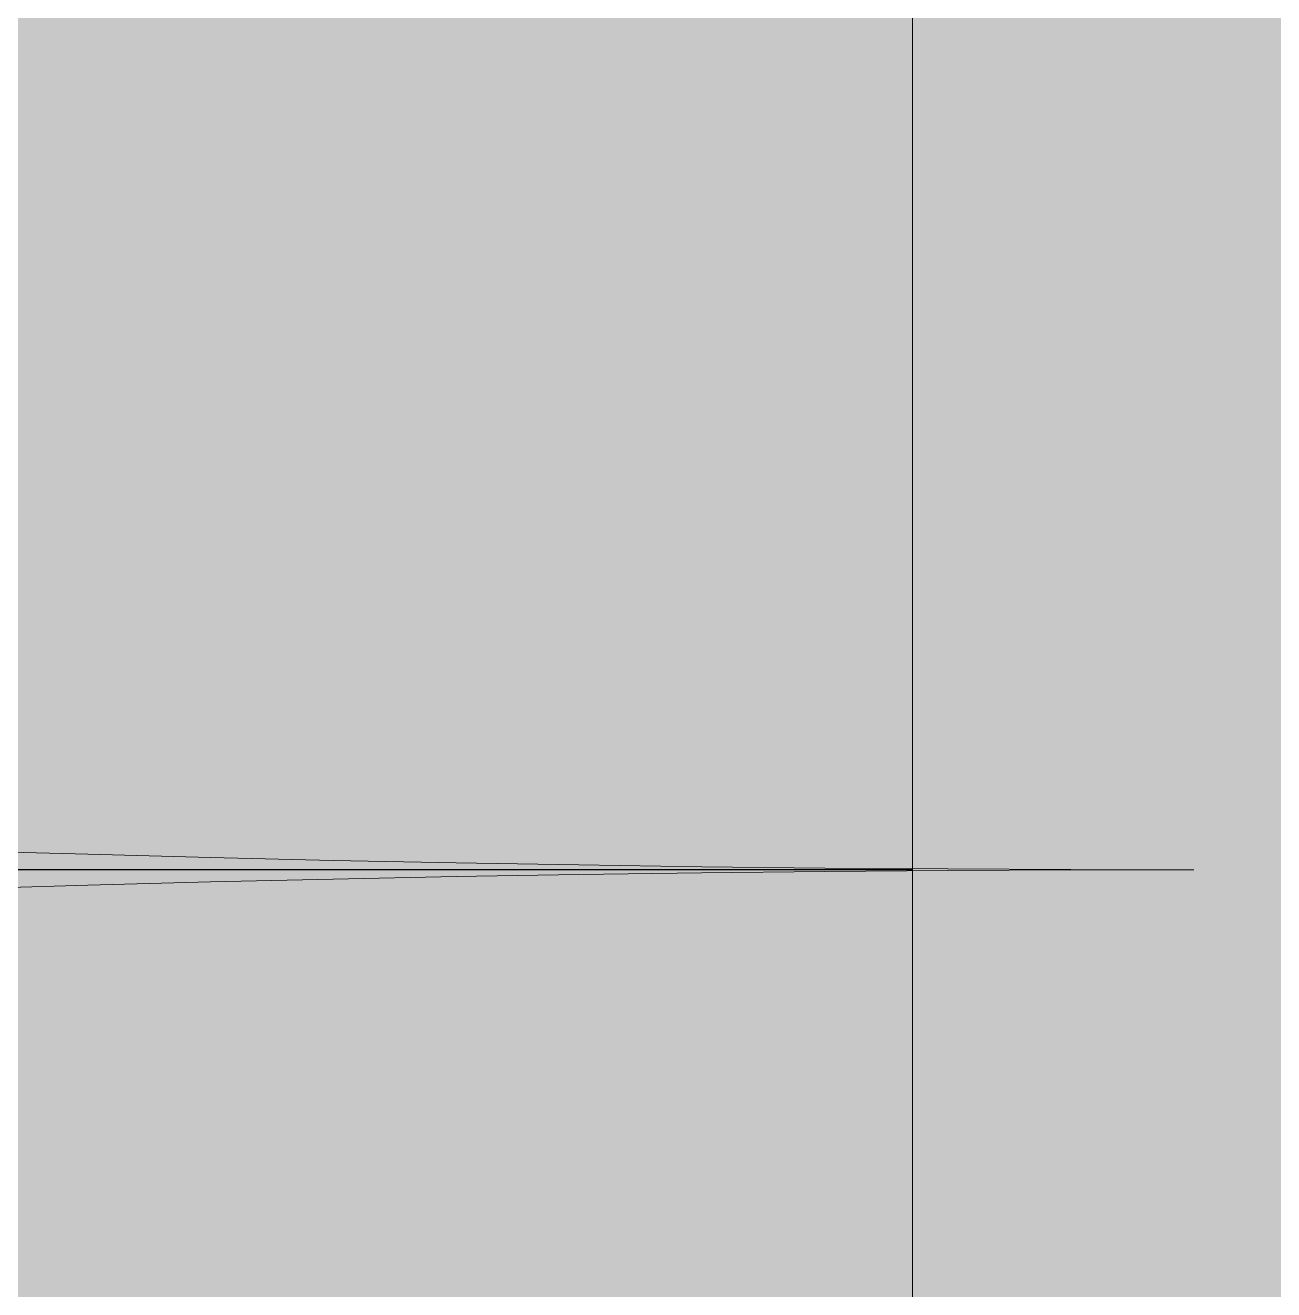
# Model space of a CAD drawing. Header units: inches. Extents: x 20139 to 37433, y -23296 to -20170.
# Drawn here: x 31316.936 to 31318.045, y -22615.801 to -22614.678 of the extents above; entities that cross this region are included whole.
import ezdxf

# ---------------------------------------------------------------- set-up
doc = ezdxf.new("R2010")
doc.units = ezdxf.units.IN
doc.header["$MEASUREMENT"] = 0
for name, color, linetype, lineweight in [('A-DOOR', 31, 'Continuous', 9), ('L-SITE-WALL', 31, 'Continuous', 9), ('S-BEAM', 12, 'Continuous', 9)]:
    doc.layers.add(name, color=color, linetype=linetype, lineweight=lineweight)

# ---------------------------------------------------------------- blocks, each defined once
blk = doc.blocks.new('Door_Single_Storefront - one-V103-Level 1')
at = {"layer": 'A-DOOR'}
h = blk.add_hatch(color=256, dxfattribs=at)
h.paths.add_polyline_path([(-17.5937, -2), (17.5937, -2), (17.5937, -0.25), (-17.5937, -0.25)], flags=0)
h.paths.add_polyline_path([(13.5938, -1.5), (-13.5937, -1.5), (-13.5937, -0.75), (13.5938, -0.75)], flags=0)
for p, q in [((17.5937, -0.25), (-17.5937, -0.25)), ((17.5937, -2), (17.5937, -0.25))]:
    blk.add_line(p, q, dxfattribs=at)
blk.add_arc((-17.5937, 0), 35.1875, 270, 0, dxfattribs=at)
blk = doc.blocks.new('Door_Single_Storefront - one-827453-Level 1')
at = {"layer": 'A-DOOR'}
h = blk.add_hatch(color=256, dxfattribs=at)
h.paths.add_polyline_path([(17.59375, 2), (-17.59375, 2), (-17.59375, 0.25), (17.59375, 0.25)], flags=0)
h.paths.add_polyline_path([(13.59375, 1.5), (13.59375, 0.75), (-13.59375, 0.75), (-13.59375, 1.5)], flags=0)
for p, q in [((17.59375, 2), (17.59375, 0.25)), ((17.59375, 0.25), (-17.59375, 0.25))]:
    blk.add_line(p, q, dxfattribs=at)
blk.add_arc((-17.59375, 0), 35.1875, 360, 90, dxfattribs=at)
blk = doc.blocks.new('Dimension Lumber - 2x8-V119-Level 1')
at = {"layer": 'S-BEAM'}
h = blk.add_hatch(color=256, dxfattribs=at)
h.paths.add_polyline_path([(22059.2652, -22640.3028), (22061.6402, -22640.3028), (22061.6402, -22638.8028), (22059.2652, -22638.8028)], flags=0)
h.paths.add_polyline_path([(22009.3736, -22640.3028), (22057.5152, -22640.3028), (22057.5152, -22638.8028), (21976.6779, -22638.8028), (21976.6779, -22640.3028)], flags=0)
h.paths.add_polyline_path([(22189.4011, -22640.3028), (22189.4011, -22638.8028), (22173.5152, -22638.8028), (22173.5152, -22640.3028)], flags=0)
h.paths.add_polyline_path([(22168.5152, -22640.3028), (22168.5152, -22638.8028), (22069.6402, -22638.8028), (22069.6402, -22640.3028), (22078.4948, -22640.3028)], flags=0)

msp = doc.modelspace()

# ---------------------------------------------------------------- hatches: boundary and pattern name
at = {"layer": 'L-SITE-WALL'}
h = msp.add_hatch(color=256, dxfattribs=at)
h.paths.add_polyline_path([(31319.97419, -22786.67781), (31328.09919, -22786.67781), (31327.98982, -22786.17781), (31320.09919, -22786.17781), (31320.09919, -22785.05281), (31319.97419, -22785.05281)], flags=0)
h.paths.add_polyline_path([(31328.72419, -22786.67781), (31328.72419, -22785.05281), (31328.33219, -22785.05281), (31328.33219, -22786.67781)], flags=0)
h.paths.add_polyline_path([(31319.97419, -22783.55281), (31320.09919, -22783.55281), (31320.09919, -22760.92781), (31319.97419, -22760.92781), (31319.97419, -22782.13375)], flags=0)
h.paths.add_polyline_path([(31328.72419, -22783.55281), (31328.72419, -22781.53581), (31328.56519, -22781.53581), (31328.56519, -22781.30281), (31328.72419, -22781.30281), (31328.72419, -22760.92781), (31328.09919, -22760.92781), (31328.09919, -22781.76881), (31328.33219, -22781.76881), (31328.33219, -22783.55281)], flags=0)
h.paths.add_polyline_path([(31328.09919, -22781.76881), (31328.33219, -22781.39932), (31328.56519, -22781.30281), (31328.23568, -22781.69416)], flags=0)
h.paths.add_polyline_path([(31328.09919, -22759.42781), (31328.72419, -22759.42781), (31328.72419, -22736.80281), (31328.09919, -22736.80281)], flags=0)
h.paths.add_polyline_path([(31320.09919, -22759.42781), (31320.09919, -22736.80281), (31319.97419, -22736.80281), (31319.97419, -22759.42781)], flags=0)
h.paths.add_polyline_path([(31319.97419, -22735.30281), (31320.09919, -22735.30281), (31320.09919, -22712.67781), (31319.97419, -22712.67781), (31319.97419, -22724.99031)], flags=0)
h.paths.add_polyline_path([(31328.72419, -22735.30281), (31328.72419, -22712.67781), (31328.09919, -22712.67781), (31328.09919, -22735.30281)], flags=0)
h.paths.add_polyline_path([(31328.72419, -22711.17781), (31328.72419, -22690.30281), (31328.09919, -22690.30281), (31328.09919, -22711.17781)], flags=0)
h.paths.add_polyline_path([(31319.97419, -22711.17781), (31320.09919, -22711.17781), (31320.09919, -22690.30281), (31319.97419, -22690.30281)], flags=0)
h.paths.add_polyline_path([(31320.09919, -22685.30281), (31320.09919, -22664.42781), (31319.97419, -22664.42781), (31319.97419, -22685.30281)], flags=0)
h.paths.add_polyline_path([(31328.72419, -22685.30281), (31328.72419, -22664.42781), (31328.09919, -22664.42781), (31328.09919, -22685.30281)], flags=0)
h.paths.add_polyline_path([(31328.09919, -22662.92781), (31328.72419, -22662.92781), (31328.72419, -22640.30281), (31328.09919, -22640.30281), (31328.09919, -22646.56562)], flags=0)
h.paths.add_polyline_path([(31319.97419, -22662.92781), (31320.09919, -22662.92781), (31320.09919, -22640.30281), (31317.72419, -22640.30281), (31317.72419, -22650.61531), (31319.97419, -22650.61531), (31319.97419, -22652.61531)], flags=0)
h.paths.add_polyline_path([(31317.72419, -22638.80281), (31320.09919, -22638.80281), (31320.09919, -22616.17781), (31317.72419, -22616.17781)], flags=0)
h.paths.add_polyline_path([(31328.72419, -22638.80281), (31328.72419, -22616.17781), (31328.09919, -22616.17781), (31328.09919, -22638.80281)], flags=0)
h.paths.add_polyline_path([(31317.72419, -22614.67781), (31320.09919, -22614.67781), (31320.09919, -22592.05281), (31317.72419, -22592.05281)], flags=0)
h.paths.add_polyline_path([(31328.72419, -22614.67781), (31328.72419, -22592.05281), (31328.09919, -22592.05281), (31328.09919, -22614.67781)], flags=0)
h.paths.add_polyline_path([(31320.09919, -22590.55281), (31320.09919, -22567.92781), (31319.97419, -22567.92781), (31319.97419, -22580.24031), (31317.72419, -22580.24031), (31317.72419, -22590.55281), (31319.97419, -22590.55281)], flags=0)
h.paths.add_polyline_path([(31328.72419, -22590.55281), (31328.72419, -22567.92781), (31328.09919, -22567.92781), (31328.09919, -22590.55281)], flags=0)
h.paths.add_polyline_path([(31320.09919, -22566.42781), (31320.09919, -22543.80281), (31319.97419, -22543.80281), (31319.97419, -22566.42781)], flags=0)
h.paths.add_polyline_path([(31328.72419, -22566.42781), (31328.72419, -22546.05281), (31328.56519, -22546.05281), (31328.59665, -22545.81981), (31328.72419, -22545.81981), (31328.63047, -22545.05281), (31328.33219, -22545.05281), (31328.23568, -22545.58681), (31328.09919, -22545.58681), (31328.09919, -22566.42781)], flags=0)
h.paths.add_polyline_path([(31328.56519, -22546.05281), (31328.23568, -22545.91632), (31328.23568, -22545.66146), (31328.43776, -22545.81981)], flags=0)

# ---------------------------------------------------------------- block references
at = {"layer": 'A-DOOR'}
for name, p, rotation in [('Door_Single_Storefront - one-V103-Level 1', (31317.97419, -22597.83406), 270), ('Door_Single_Storefront - one-827453-Level 1', (31317.97419, -22633.02156), 90)]:
    msp.add_blockref(name, p, dxfattribs=dict(at, rotation=rotation))
at = {"layer": 'S-BEAM'}
msp.add_blockref('Dimension Lumber - 2x8-V119-Level 1', (9258.45897, 24.125), dxfattribs=at)

doc.saveas('drawing.dxf')
